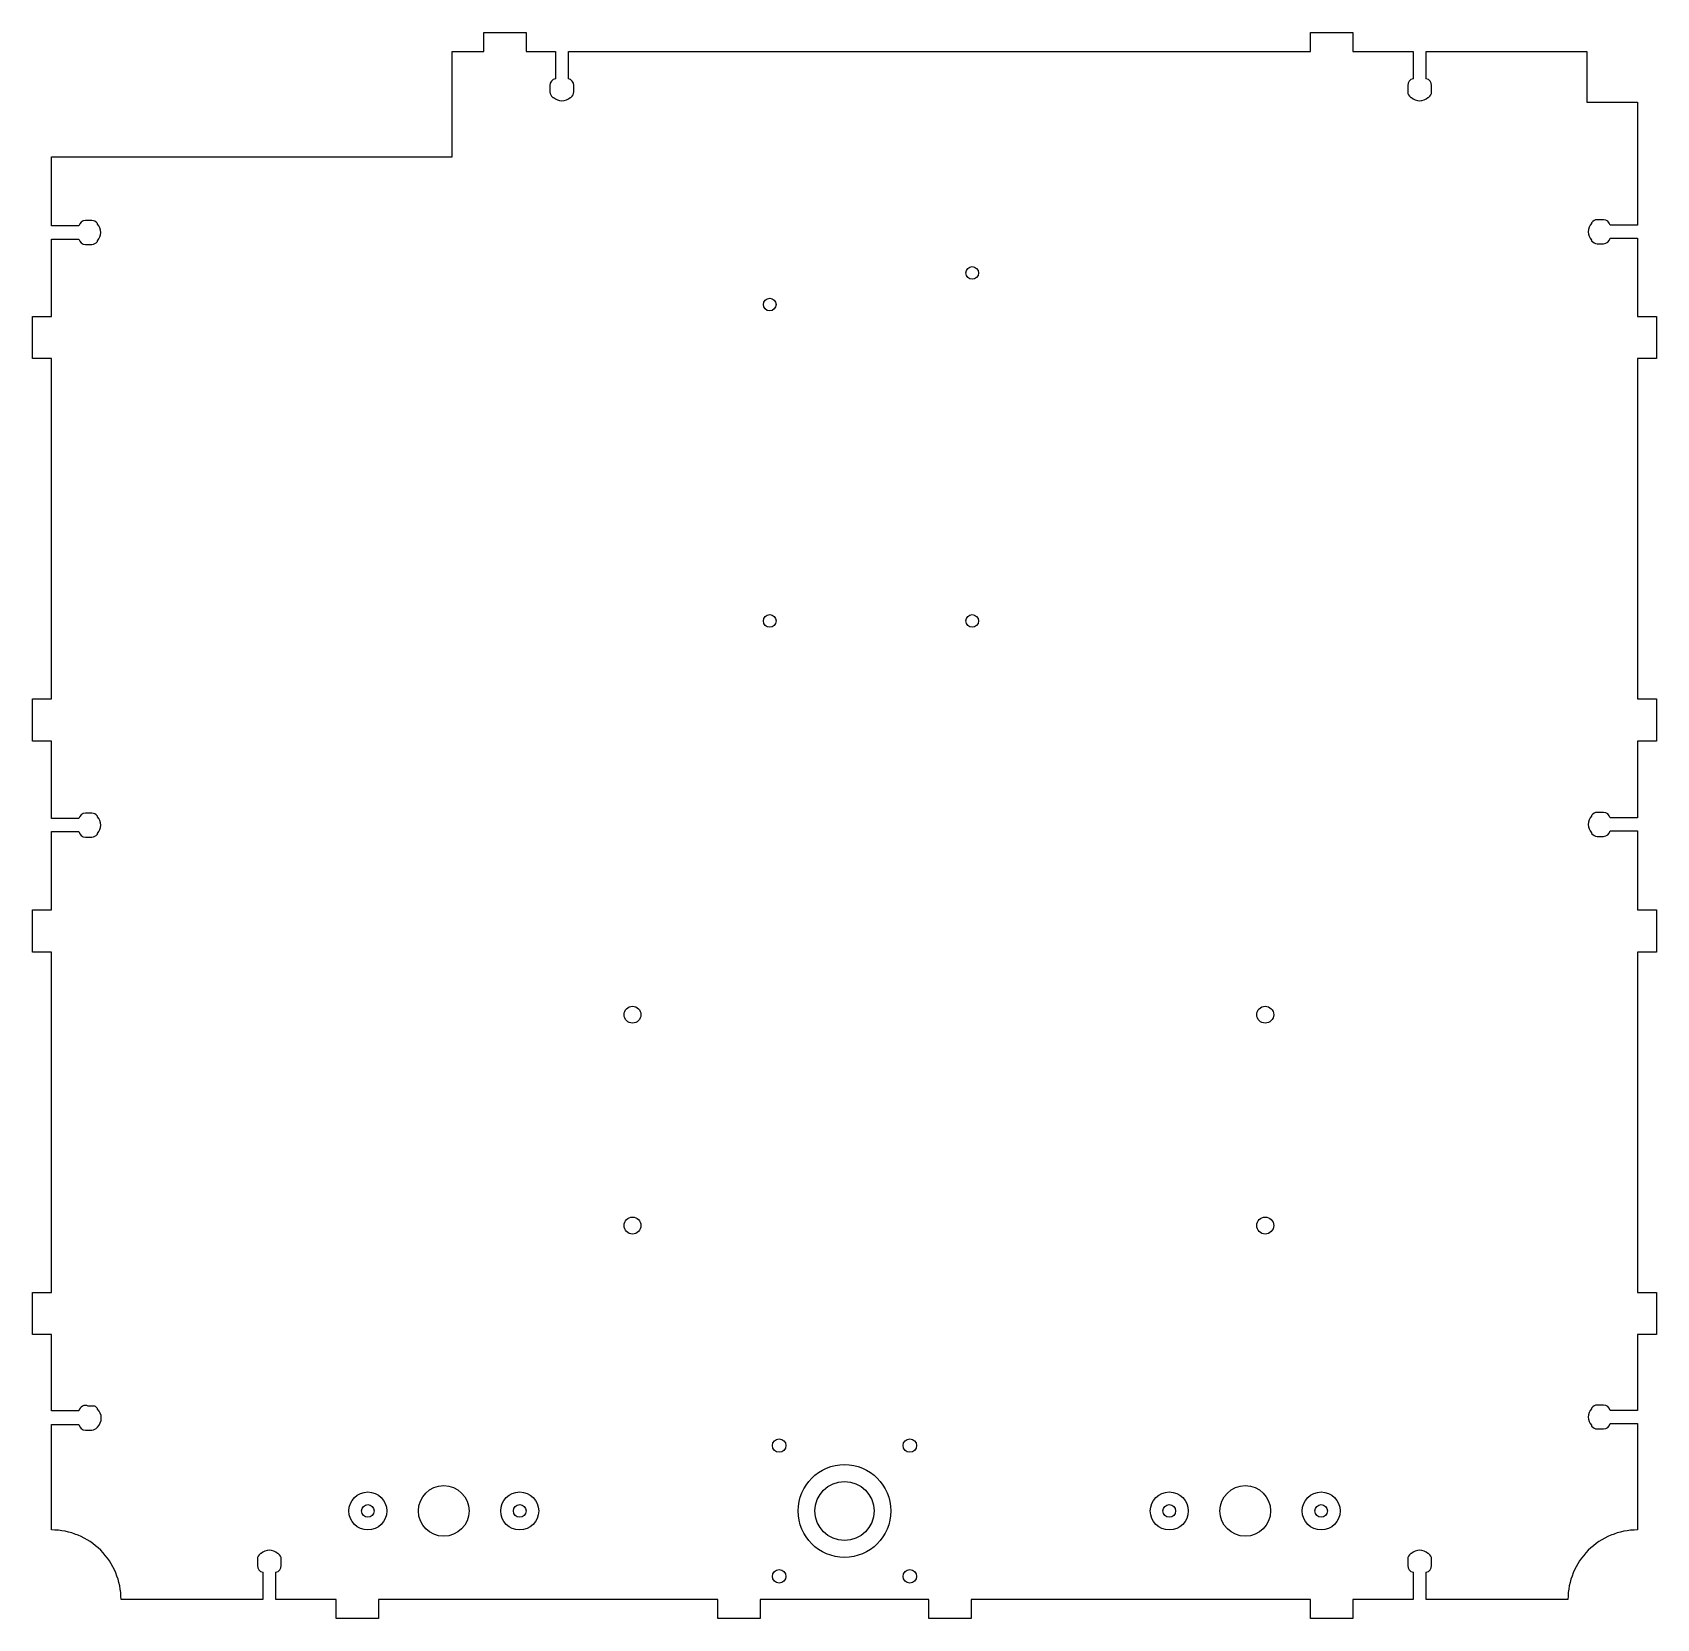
# Model space of a CAD drawing. Header units: millimetres. Extents: x -5 to 380, y -372 to 5.
import ezdxf

# ---------------------------------------------------------------- set-up
doc = ezdxf.new("R2010")
doc.units = ezdxf.units.MM

msp = doc.modelspace()

# ---------------------------------------------------------------- linework, layer by layer
msp.add_lwpolyline([(118.87, -10.88), (119.04, -10.88, 0.414326), (122.96, -10.88), (123.13, -10.88, 0.254588), (123.84, -9.58), (123.84, -8.03, 0.365731), (122.55, -6.5), (122.55, 0), (298.5, 0), (298.5, 4.5), (308.5, 4.5), (308.5, 0), (322.8, 0), (322.8, -6.5, 0.365731), (321.51, -8.03), (321.51, -9.58, 0.254588), (322.22, -10.88), (322.39, -10.88, 0.414326), (326.31, -10.88), (326.48, -10.88, 0.254588), (327.19, -9.58), (327.19, -8.03, 0.365731), (325.9, -6.5), (325.9, 0), (364, 0), (364, -12), (376, -12), (376, -41.19), (369.5, -41.19, 0.365731), (367.97, -39.9), (366.42, -39.9, 0.254588), (365.12, -40.6), (365.12, -40.77, 0.414326), (365.12, -44.7), (365.12, -44.87, 0.254588), (366.42, -45.58), (367.97, -45.58, 0.365731), (369.5, -44.29), (376, -44.29), (376, -62.8), (380.5, -62.8), (380.5, -72.8), (376, -72.8), (376, -153.5), (380.5, -153.5), (380.5, -163.5), (376, -163.5), (376, -181.69), (369.5, -181.69, 0.365731), (367.97, -180.4), (366.42, -180.4, 0.254588), (365.12, -181.11), (365.12, -181.28, 0.414326), (365.12, -185.2), (365.12, -185.37, 0.254588), (366.42, -186.08), (367.97, -186.08, 0.365731), (369.5, -184.79), (376, -184.79), (376, -203.5), (380.5, -203.5), (380.5, -213.5), (376, -213.5), (376, -294.2), (380.5, -294.2), (380.5, -304.2), (376, -304.2), (376, -322.18), (369.5, -322.18, 0.365731), (367.97, -320.89), (366.42, -320.89, 0.254588), (365.12, -321.6), (365.12, -321.77, 0.414326), (365.12, -325.69), (365.12, -325.86, 0.254588), (366.42, -326.57), (367.97, -326.57, 0.365731), (369.5, -325.28), (376, -325.28), (376, -350.5, 0.414214), (359.5, -367), (325.9, -367), (325.9, -360.5, 0.365731), (327.19, -358.97), (327.19, -357.42, 0.254588), (326.48, -356.12), (326.31, -356.12, 0.414326), (322.39, -356.12), (322.22, -356.12, 0.254588), (321.51, -357.42), (321.51, -358.97, 0.365731), (322.8, -360.5), (322.8, -367), (308.5, -367), (308.5, -371.5), (298.5, -371.5), (298.5, -367), (218, -367), (218, -371.5), (208, -371.5), (208, -367), (168, -367), (168, -371.5), (158, -371.5), (158, -367), (77.5, -367), (77.5, -371.5), (67.5, -371.5), (67.5, -367), (53.2, -367), (53.2, -360.5, 0.365731), (54.49, -358.97), (54.49, -357.42, 0.254588), (53.78, -356.12), (53.61, -356.12, 0.414326), (49.69, -356.12), (49.52, -356.12, 0.254588), (48.81, -357.42), (48.81, -358.97, 0.365731), (50.1, -360.5), (50.1, -367), (16.5, -367, 0.414214), (0, -350.5), (0, -325.54), (6.5, -325.54, 0.365731), (8.03, -326.83), (9.58, -326.83, 0.254588), (10.88, -326.12), (10.88, -326.11, 0.436989), (10.88, -321.87), (10.88, -321.7, 0.136755), (10.26, -321.15), (8.71, -321.15, 0.500441), (6.5, -322.28), (0, -322.28), (0, -304.2), (-4.5, -304.2), (-4.5, -294.2), (0, -294.2), (0, -213.5), (-4.5, -213.5), (-4.5, -203.5), (0, -203.5), (0, -184.96), (6.5, -184.96, 0.365731), (8.03, -186.25), (9.58, -186.25, 0.254588), (10.88, -185.54), (10.88, -185.37, 0.414326), (10.88, -181.44), (10.88, -181.27, 0.254588), (9.58, -180.57), (8.03, -180.57, 0.365731), (6.5, -181.86), (0, -181.86), (0, -163.5), (-4.5, -163.5), (-4.5, -153.5), (0, -153.5), (0, -72.8), (-4.5, -72.8), (-4.5, -62.8), (0, -62.8), (0, -44.46), (6.5, -44.46, 0.365731), (8.03, -45.75), (9.58, -45.75, 0.254588), (10.88, -45.04), (10.88, -44.87, 0.414326), (10.88, -40.95), (10.88, -40.78, 0.254588), (9.58, -40.07), (8.03, -40.07, 0.365731), (6.5, -41.36), (0, -41.36), (0, -25), (95, -25), (95, 0), (102.5, 0), (102.5, 4.5), (112.5, 4.5), (112.5, 0), (119.45, 0), (119.45, -6.5, 0.365731), (118.16, -8.03), (118.16, -9.58, 0.254588)], format="xyb", close=True)
for centre, radius in [((218.27, -52.49), 1.5), ((170.27, -59.99), 1.5), ((170.27, -134.99), 1.5), ((218.27, -134.99), 1.5), ((137.74, -228.35), 2), ((287.74, -228.35), 2), ((137.74, -278.35), 2), ((287.74, -278.35), 2), ((172.5, -330.5), 1.6), ((203.5, -330.5), 1.6), ((188, -346), 11), ((75, -346), 4.5), ((93, -346), 6), ((111, -346), 4.5), ((188, -346), 7), ((265, -346), 4.5), ((283, -346), 6), ((301, -346), 4.5), ((75, -346), 1.5), ((111, -346), 1.5), ((265, -346), 1.5), ((301, -346), 1.5), ((172.5, -361.5), 1.6), ((203.5, -361.5), 1.6)]:
    msp.add_circle(centre, radius)

doc.saveas('drawing.dxf')
